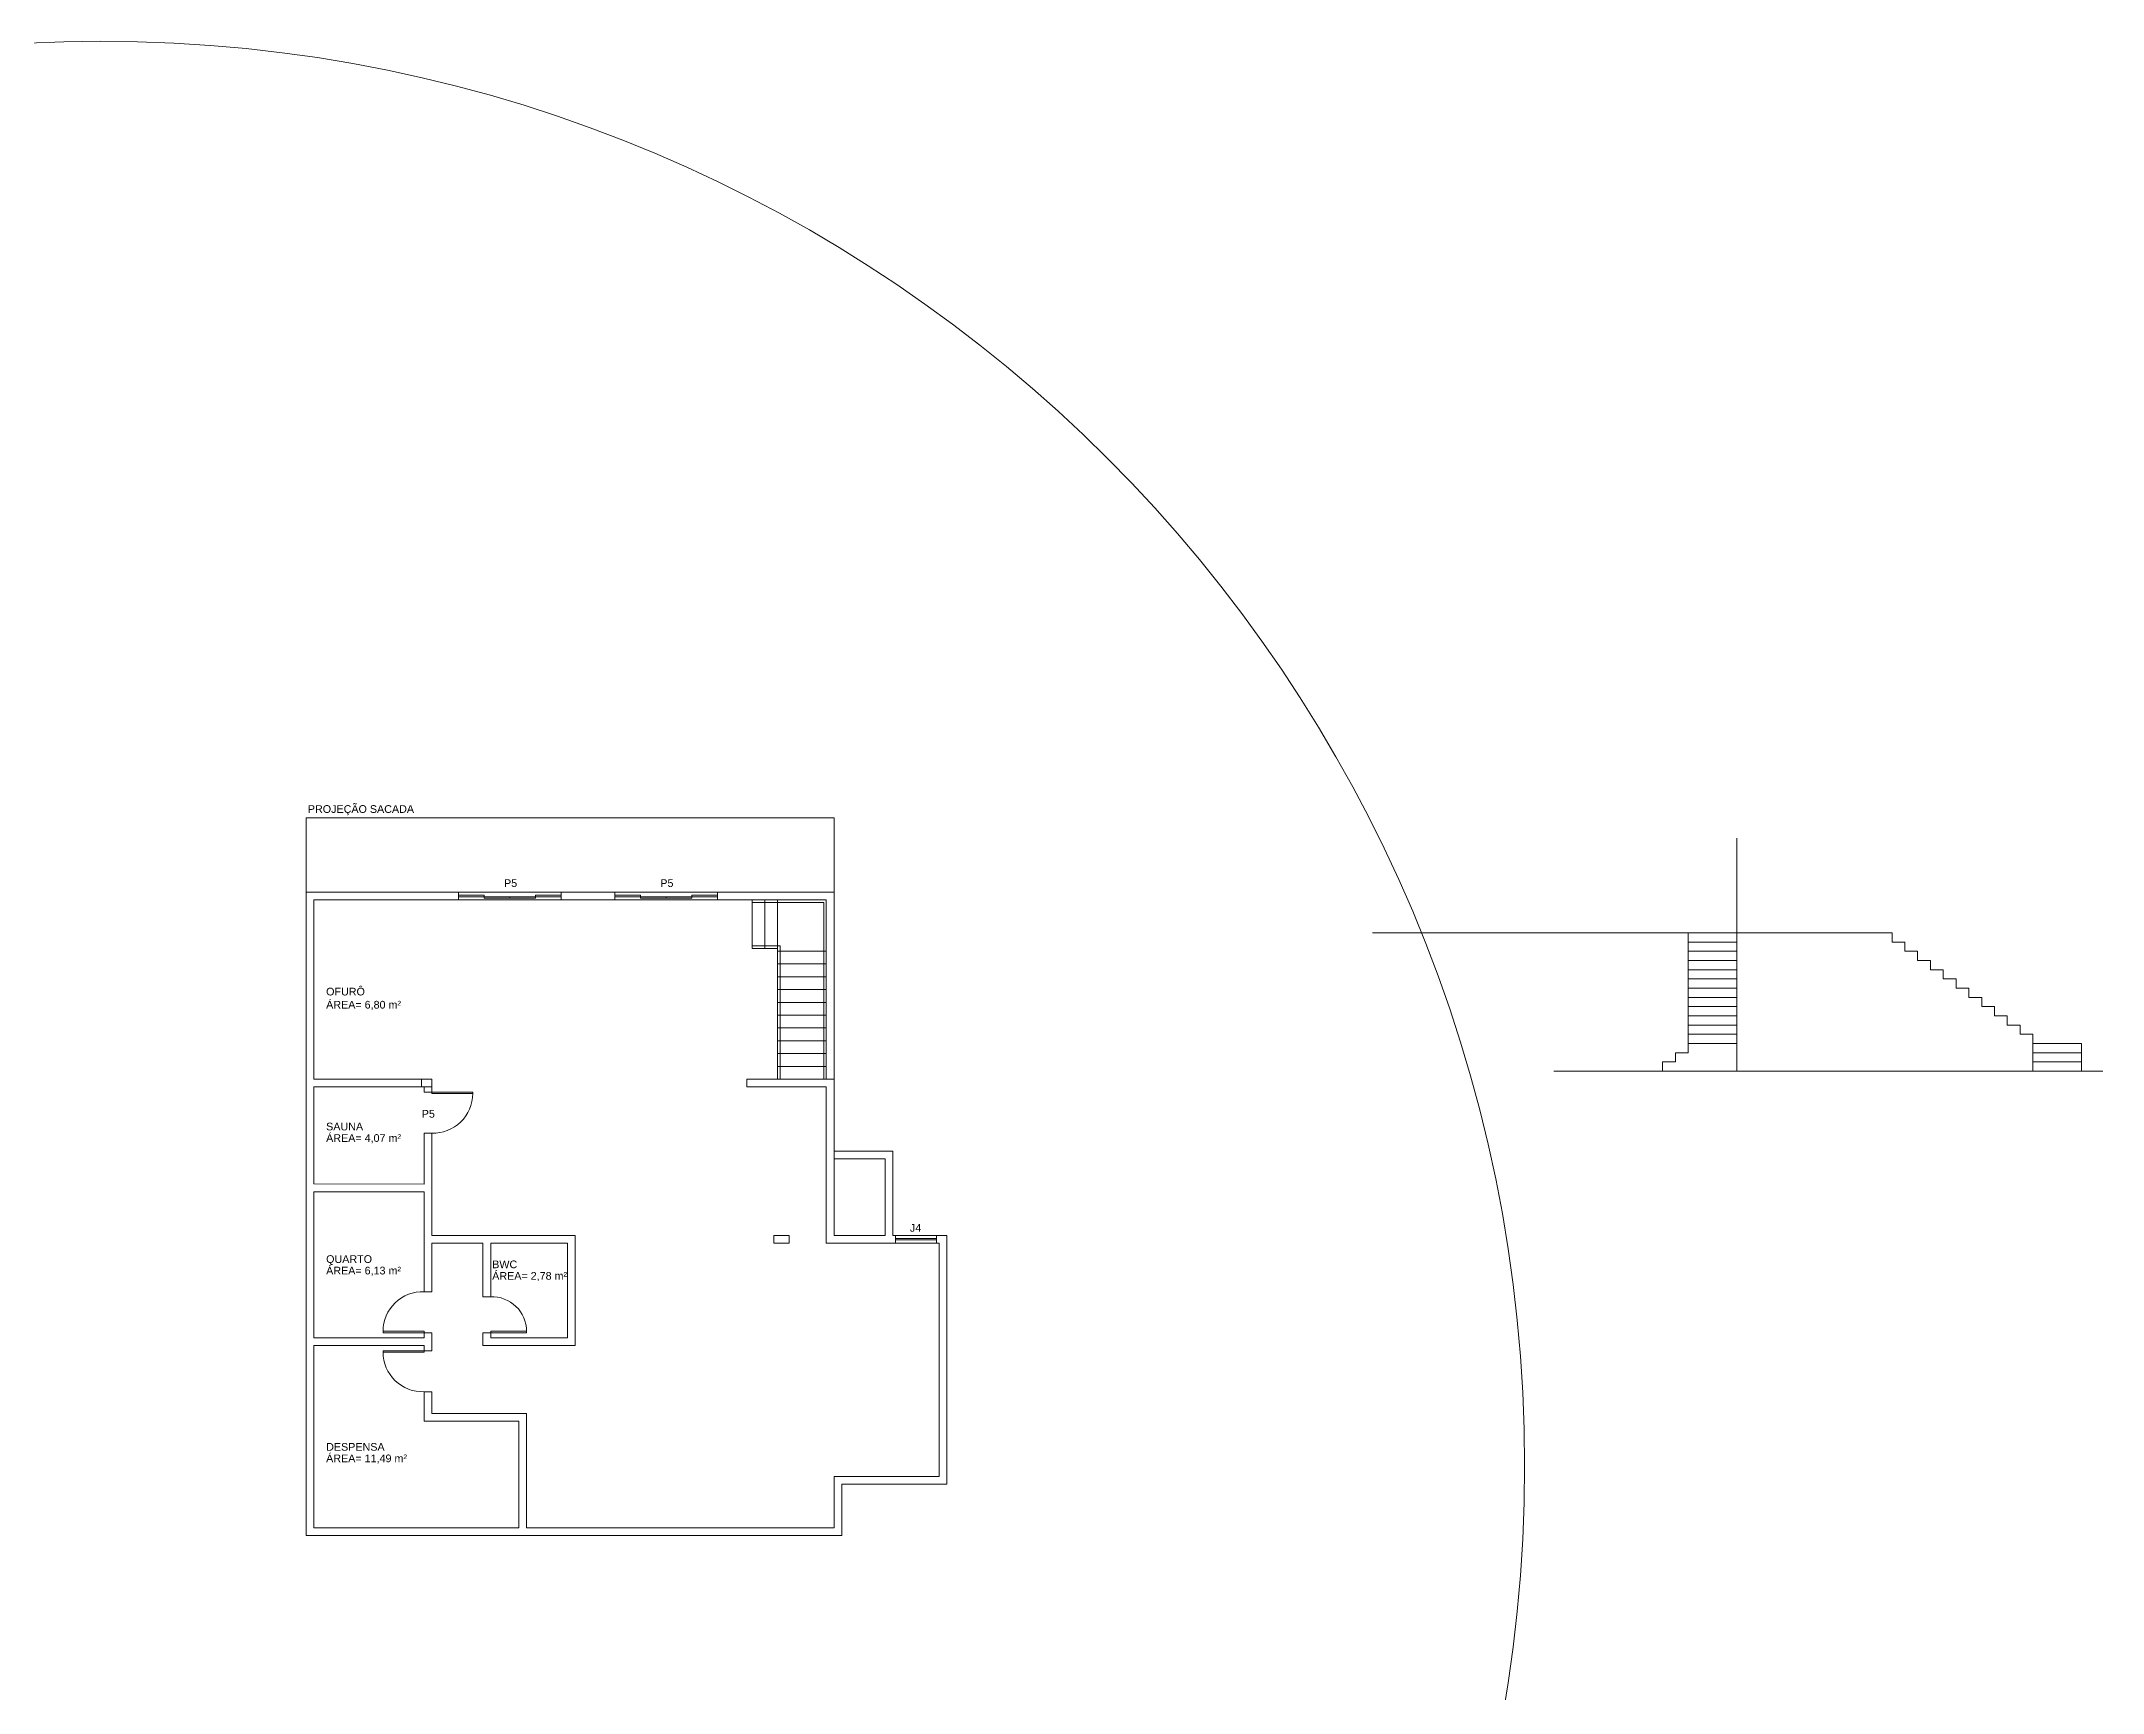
# Model space of a CAD drawing. Header units: millimetres. Extents: x 1206 to 2034, y 106 to 342.
# Drawn here: x 1801.35 to 1841.58, y 224.49 to 256.71 of the extents above; entities that cross this region are included whole.
import ezdxf

# ---------------------------------------------------------------- set-up
doc = ezdxf.new("R2010")
doc.units = ezdxf.units.MM
doc.linetypes.add('ACAD_ISO12W100', pattern=[21, 12, -3, 0, -3, 0, -3])
for name, color, linetype, lineweight in [('AR-ALVENARIA', 7, 'Continuous', 9), ('AR-CARIMBO', 7, 'Continuous', 5), ('AR-ESCADA', 252, 'Continuous', 5), ('AR-ESQUADRIA', 4, 'Continuous', 5), ('AR-PENA_010', 10, 'Continuous', 9), ('AR-PROJEÇÂO_PAV. SUPERIOR', 30, 'ACAD_ISO12W100', 20), ('AR-TXT-AMBIENTE', 174, 'Continuous', 0), ('AR-TXT-ESPECIFICAÇÕES', 174, 'Continuous', 0), ('AR-TXT-ÁREA', 7, 'Continuous', 0)]:
    doc.layers.add(name, color=color, linetype=linetype, lineweight=lineweight)
doc.styles.add('75_TXT 3', font='arial.ttf', dxfattribs={"height": 0.15})
doc.styles.add('ALLEX 1_25', font='arial.ttf', dxfattribs={"height": 0.05})

msp = doc.modelspace()

# ---------------------------------------------------------------- linework, layer by layer
at = {"layer": 'AR-ALVENARIA'}
for p, q in [((1834.4413, 241.1607), (1834.4413, 236.6176)), ((1806.5219, 233.0082), (1806.5219, 240.1107)), ((1806.5219, 240.1107), (1809.4969, 240.1107)), ((1806.6719, 239.9607), (1806.6719, 236.4607)), ((1809.4969, 239.9607), (1806.6719, 239.9607)), ((1809.4969, 240.1107), (1809.4969, 239.9607)), ((1811.4969, 239.9607), (1811.4969, 240.1107)), ((1811.4969, 240.1107), (1812.5469, 240.1107)), ((1812.5469, 239.9607), (1811.4969, 239.9607)), ((1812.5469, 239.9607), (1812.5469, 240.1107)), ((1816.8219, 240.1107), (1814.5469, 240.1107)), ((1816.6719, 239.9607), (1814.5469, 239.9607)), ((1816.6719, 236.4657), (1816.6719, 239.9607)), ((1816.8219, 233.4157), (1816.8219, 240.1107)), ((1827.3279, 239.3176), (1834.4413, 239.3176)), ((1834.4413, 239.3176), (1833.6663, 239.3176)), ((1834.4413, 239.3176), (1837.4682, 239.3176)), ((1830.8686, 236.6176), (1835.409, 236.6176)), ((1835.409, 236.6176), (1841.5808, 236.6176)), ((1808.7719, 236.4607), (1806.6719, 236.4607)), ((1806.6719, 236.3107), (1806.6719, 234.4207)), ((1808.7719, 236.3107), (1806.6719, 236.3107)), ((1808.9719, 236.4607), (1808.7719, 236.4607)), ((1808.7719, 236.4607), (1808.7719, 236.3107)), ((1808.7719, 236.3107), (1808.9719, 236.3107)), ((1808.8219, 236.2107), (1808.8219, 236.3107)), ((1808.9719, 236.2107), (1808.8219, 236.2107)), ((1808.9719, 236.3107), (1808.9719, 236.4607)), ((1808.9719, 236.3107), (1808.9719, 236.2107)), ((1816.8219, 236.4607), (1815.1219, 236.4607)), ((1815.1219, 236.4607), (1815.1219, 236.3157)), ((1815.1219, 236.3157), (1816.6719, 236.3157)), ((1816.6719, 233.2657), (1816.6719, 236.3107)), ((1816.8219, 233.4157), (1816.8219, 236.4607)), ((1808.8219, 235.4107), (1808.8219, 234.4157)), ((1808.9719, 235.4107), (1808.8219, 235.4107)), ((1808.9719, 235.4107), (1808.9719, 233.4157)), ((1817.9719, 235.0607), (1816.8219, 235.0607)), ((1817.9719, 233.4157), (1817.9719, 235.0607)), ((1817.8219, 234.9107), (1816.8219, 234.9107)), ((1817.8219, 233.4157), (1817.8219, 234.9107)), ((1806.5219, 234.4157), (1806.5219, 227.5607)), ((1806.6719, 234.4207), (1808.8219, 234.4157)), ((1806.6719, 234.2657), (1806.6719, 231.4157)), ((1808.8219, 234.2657), (1806.6719, 234.2657)), ((1808.8219, 232.3157), (1808.8219, 234.2657)), ((1811.7719, 233.4157), (1808.9719, 233.4157)), ((1811.7719, 233.4157), (1811.7719, 231.2657)), ((1815.9469, 233.4157), (1815.6469, 233.4157)), ((1815.6469, 233.4157), (1815.6469, 233.2657)), ((1815.9469, 233.4157), (1815.9469, 233.2657)), ((1817.8219, 233.4157), (1816.8219, 233.4157)), ((1817.9719, 233.4157), (1818.0219, 233.4157)), ((1818.0219, 233.4157), (1818.0219, 233.2657)), ((1819.0219, 233.4157), (1818.8219, 233.4157)), ((1818.8219, 233.2657), (1818.8219, 233.4157)), ((1819.0219, 228.5607), (1819.0219, 233.4157)), ((1808.9719, 232.3157), (1808.9719, 233.2657)), ((1808.9719, 233.2657), (1809.9719, 233.2657)), ((1809.9719, 232.2157), (1809.9719, 233.2657)), ((1810.1219, 232.2157), (1810.1219, 233.2657)), ((1810.1219, 233.2657), (1811.6219, 233.2657)), ((1811.6219, 233.2657), (1811.6219, 231.4157)), ((1815.9469, 233.2657), (1815.6469, 233.2657)), ((1818.0219, 233.2657), (1816.6719, 233.2657)), ((1818.8719, 233.2657), (1818.8219, 233.2657)), ((1818.8719, 228.7107), (1818.8719, 233.2657)), ((1808.9719, 232.3157), (1808.8219, 232.3157)), ((1809.9719, 232.2157), (1810.1219, 232.2157)), ((1806.6719, 231.4157), (1808.0594, 231.4157)), ((1806.6719, 231.4157), (1808.8219, 231.4157)), ((1808.8219, 231.4157), (1808.8219, 231.5157)), ((1808.8219, 231.5157), (1808.9719, 231.5157)), ((1808.9719, 231.4157), (1808.9719, 231.5157)), ((1808.9719, 231.5157), (1808.9719, 231.1657)), ((1809.9719, 231.2657), (1809.9719, 231.5157)), ((1810.1219, 231.5157), (1809.9719, 231.5157)), ((1810.1219, 231.4157), (1810.1219, 231.5157)), ((1810.1219, 231.4157), (1810.1219, 231.5157)), ((1811.6219, 231.4157), (1810.1219, 231.4157)), ((1806.6719, 231.2657), (1806.6719, 227.7107)), ((1808.8219, 231.2657), (1806.6719, 231.2657)), ((1808.8219, 231.2657), (1808.8219, 231.1657)), ((1808.8219, 231.1657), (1808.9719, 231.1657)), ((1811.7719, 231.2657), (1809.9719, 231.2657)), ((1808.8219, 230.3657), (1808.8219, 229.7907)), ((1808.8219, 230.3657), (1808.9719, 230.3657)), ((1808.9719, 230.3657), (1808.9719, 229.9407)), ((1808.8219, 229.7907), (1810.6719, 229.7907)), ((1808.9719, 229.9407), (1810.8219, 229.9407)), ((1810.6719, 229.7907), (1810.6719, 227.7107)), ((1810.8219, 229.9407), (1810.8219, 227.7107)), ((1816.8219, 228.7107), (1818.8719, 228.7107)), ((1816.8219, 228.7107), (1816.8219, 227.7107)), ((1816.9719, 228.5607), (1819.0219, 228.5607)), ((1816.9719, 228.5607), (1816.9719, 227.5607)), ((1806.6719, 227.7107), (1810.6719, 227.7107)), ((1810.8219, 227.7107), (1816.8219, 227.7107)), ((1806.5219, 227.5607), (1816.9719, 227.5607))]:
    msp.add_line(p, q, dxfattribs=at)
at = {"layer": 'AR-CARIMBO'}
msp.add_line((1814.5469, 239.9607), (1814.5469, 240.1107), dxfattribs=at)
at = {"layer": 'AR-ESCADA'}
for p, q in [((1815.2219, 239.0107), (1815.2219, 239.9607)), ((1816.6219, 239.9107), (1815.2219, 239.9107)), ((1815.4719, 239.0107), (1815.4719, 239.9607)), ((1815.7219, 238.9607), (1815.7219, 239.9607)), ((1816.6219, 236.4607), (1816.6219, 239.9107)), ((1815.7719, 239.0607), (1815.2219, 239.0607)), ((1815.7219, 239.0107), (1815.2219, 239.0107)), ((1815.7219, 239.0107), (1815.7219, 236.4607)), ((1815.7719, 239.0607), (1815.7719, 236.4607)), ((1833.4913, 239.1376), (1833.4913, 239.3176)), ((1834.4413, 239.1376), (1833.4913, 239.1376)), ((1833.4913, 238.9576), (1833.4913, 239.1376)), ((1837.4682, 239.1376), (1837.4682, 239.3176)), ((1837.4682, 239.1376), (1837.7182, 239.1376)), ((1837.7182, 239.1376), (1837.7182, 238.9576)), ((1815.7219, 238.9607), (1816.6719, 238.9607)), ((1815.7219, 238.7107), (1816.6719, 238.7107)), ((1834.4413, 238.9576), (1833.4913, 238.9576)), ((1833.4913, 238.7776), (1833.4913, 238.9576)), ((1834.4413, 238.7776), (1833.4913, 238.7776)), ((1833.4913, 238.5976), (1833.4913, 238.7776)), ((1834.4413, 238.5976), (1833.4913, 238.5976)), ((1833.4913, 238.4176), (1833.4913, 238.5976)), ((1837.7182, 238.9576), (1837.9682, 238.9576)), ((1837.9682, 238.9576), (1837.9682, 238.7776)), ((1837.9682, 238.7776), (1838.2182, 238.7776)), ((1838.2182, 238.7776), (1838.2182, 238.5976)), ((1838.2182, 238.5976), (1838.4682, 238.5976)), ((1838.4682, 238.5976), (1838.4682, 238.4176)), ((1815.7219, 238.4607), (1816.6719, 238.4607)), ((1815.7219, 238.2107), (1816.6719, 238.2107)), ((1834.4413, 238.4176), (1833.4913, 238.4176)), ((1833.4913, 238.2376), (1833.4913, 238.4176)), ((1834.4413, 238.2376), (1833.4913, 238.2376)), ((1833.4913, 238.0576), (1833.4913, 238.2376)), ((1838.4682, 238.4176), (1838.7182, 238.4176)), ((1838.7182, 238.4176), (1838.7182, 238.2376)), ((1838.7182, 238.2376), (1838.9682, 238.2376)), ((1838.9682, 238.2376), (1838.9682, 238.0576)), ((1815.7219, 237.9607), (1816.6719, 237.9607)), ((1834.4413, 238.0576), (1833.4913, 238.0576)), ((1833.4913, 237.8776), (1833.4913, 238.0576)), ((1834.4413, 237.8776), (1833.4913, 237.8776)), ((1833.4913, 237.6976), (1833.4913, 237.8776)), ((1838.9682, 238.0576), (1839.2182, 238.0576)), ((1839.2182, 238.0576), (1839.2182, 237.8776)), ((1839.2182, 237.8776), (1839.4682, 237.8776)), ((1839.4682, 237.8776), (1839.4682, 237.6976)), ((1815.7219, 237.7107), (1816.6719, 237.7107)), ((1815.7219, 237.4607), (1816.6719, 237.4607)), ((1834.4413, 237.6976), (1833.4913, 237.6976)), ((1833.4913, 237.5176), (1833.4913, 237.6976)), ((1834.4413, 237.5176), (1833.4913, 237.5176)), ((1833.4913, 237.3376), (1833.4913, 237.5176)), ((1839.4682, 237.6976), (1839.7182, 237.6976)), ((1839.7182, 237.6976), (1839.7182, 237.5176)), ((1839.7182, 237.5176), (1839.9682, 237.5176)), ((1839.9682, 237.5176), (1839.9682, 237.3376)), ((1815.7219, 237.2107), (1816.6719, 237.2107)), ((1815.7219, 236.9607), (1816.6719, 236.9607)), ((1833.4913, 236.9776), (1833.2413, 236.9776)), ((1833.2413, 236.9776), (1833.2413, 236.7976)), ((1834.4413, 237.3376), (1833.4913, 237.3376)), ((1833.4913, 237.1576), (1833.4913, 237.3376)), ((1834.4413, 237.1576), (1833.4913, 237.1576)), ((1833.4913, 237.1576), (1833.4913, 236.9776)), ((1839.9682, 237.3376), (1840.2182, 237.3376)), ((1840.2182, 237.3376), (1840.2182, 237.1576)), ((1840.2182, 237.1576), (1841.1682, 237.1576)), ((1840.2182, 236.9776), (1840.2182, 237.1576)), ((1841.1682, 236.9776), (1840.2182, 236.9776)), ((1840.2182, 236.7976), (1840.2182, 236.9776)), ((1841.1682, 237.1576), (1841.1682, 236.9776)), ((1841.1682, 236.9776), (1841.1682, 236.7976)), ((1815.7219, 236.7107), (1816.6719, 236.7107)), ((1833.2413, 236.7976), (1832.9913, 236.7976)), ((1832.9913, 236.7976), (1832.9913, 236.6176)), ((1841.1682, 236.7976), (1840.2182, 236.7976)), ((1840.2182, 236.6176), (1840.2182, 236.7976)), ((1841.1682, 236.7976), (1841.1682, 236.6176)), ((1815.7219, 236.4607), (1816.6719, 236.4607))]:
    msp.add_line(p, q, dxfattribs=at)
at = {"layer": 'AR-ESQUADRIA'}
for p, q in [((1809.4969, 240.1107), (1811.4969, 240.1107)), ((1809.9969, 240.0507), (1809.4969, 240.0507)), ((1811.4969, 240.0207), (1809.4969, 240.0207)), ((1811.4969, 239.9607), (1809.4969, 239.9607)), ((1809.9969, 239.9907), (1809.9969, 240.0507)), ((1810.9969, 239.9907), (1809.9969, 239.9907)), ((1810.4969, 240.0207), (1810.4969, 239.9907)), ((1811.4969, 240.0507), (1810.9969, 240.0507)), ((1810.9969, 240.0507), (1810.9969, 239.9907)), ((1812.5469, 240.1107), (1814.5469, 240.1107)), ((1813.0469, 240.0507), (1812.5469, 240.0507)), ((1814.5469, 240.0207), (1812.5469, 240.0207)), ((1814.5469, 239.9607), (1812.5469, 239.9607)), ((1813.0469, 239.9907), (1813.0469, 240.0507)), ((1814.0469, 239.9907), (1813.0469, 239.9907)), ((1813.5469, 240.0207), (1813.5469, 239.9907)), ((1814.5469, 240.0507), (1814.0469, 240.0507)), ((1814.0469, 240.0507), (1814.0469, 239.9907)), ((1818.0219, 233.4157), (1818.8219, 233.4157)), ((1818.8219, 233.3557), (1818.0219, 233.3557)), ((1818.8219, 233.3257), (1818.0219, 233.3257)), ((1818.8219, 233.2657), (1818.0219, 233.2657))]:
    msp.add_line(p, q, dxfattribs=at)
for points in [[(1809.7719, 236.1807), (1809.7719, 236.2107), (1808.9719, 236.2107), (1808.9719, 236.1807)], [(1808.0219, 231.5457), (1808.0219, 231.5157), (1808.8219, 231.5157), (1808.8219, 231.5457)], [(1810.1219, 231.5457), (1810.8219, 231.5457), (1810.8219, 231.5157), (1810.1219, 231.5157)], [(1808.0219, 231.1357), (1808.0219, 231.1657), (1808.8219, 231.1657), (1808.8219, 231.1357)]]:
    msp.add_lwpolyline(points, close=True, dxfattribs=at)
for centre, radius, start, end in [((1809.0013, 236.1807), 0.7706, 267.81062, 0), ((1808.7924, 231.5457), 0.7706, 87.81062, 180), ((1810.1512, 231.5457), 0.6706, 0, 92.5089), ((1808.7924, 231.1357), 0.7706, 180, 272.18938)]:
    msp.add_arc(centre, radius, start, end, dxfattribs=at)
at = {"layer": 'AR-PENA_010'}
msp.add_circle((1802.5104, 228.9208), 27.7888, dxfattribs=at)
at = {"layer": 'AR-PROJEÇÂO_PAV. SUPERIOR'}
for p, q in [((1806.5219, 241.5607), (1816.8219, 241.5607)), ((1806.5219, 240.1107), (1806.5219, 241.5607)), ((1816.8219, 240.1107), (1816.8219, 241.5607))]:
    msp.add_line(p, q, dxfattribs=at)

# ---------------------------------------------------------------- texts
at = {"layer": 'AR-PROJEÇÂO_PAV. SUPERIOR', "insert": (1806.5538, 241.8072), "char_height": 0.15, "attachment_point": 1, "style": '75_TXT 3'}
msp.add_mtext_dynamic_manual_height_columns('PROJEÇÃO SACADA', width=14.364558, gutter_width=10, heights=[0], dxfattribs=at)
at = {"layer": 'AR-TXT-AMBIENTE', "char_height": 0.15, "attachment_point": 1, "style": '75_TXT 3'}
for s, insert in [('\\pxt7;OFURÔ', (1806.9108, 238.2458)), ('\\pxt7;SAUNA', (1806.9108, 235.6133)), ('\\pxt7;QUARTO', (1806.9108, 233.0276)), ('\\pxt7;BWC', (1810.1514, 232.9248)), ('\\pxt7;DESPENSA', (1806.9108, 229.3644))]:
    msp.add_mtext_dynamic_manual_height_columns(s, width=14.364558, gutter_width=10, heights=[0], dxfattribs=dict(at, insert=insert))
at = {"layer": 'AR-TXT-ESPECIFICAÇÕES', "color": 7, "style": 'ALLEX 1_25'}
for s, p in [('P5', (1810.382, 240.2116)), ('P5', (1813.432, 240.2116)), ('P5', (1808.7765, 235.7116)), ('J4', (1818.3028, 233.4864))]:
    msp.add_text(s, height=0.15, dxfattribs=at).set_placement(p)
at = {"layer": 'AR-TXT-ÁREA', "char_height": 0.15, "attachment_point": 1, "style": '75_TXT 3'}
for s, insert in [('ÁREA= 6,80 m²', (1806.9108, 237.9899)), ('ÁREA= 4,07 m²', (1806.9108, 235.389)), ('ÁREA= 6,13 m²', (1806.9108, 232.8033)), ('ÁREA= 2,78 m²', (1810.1514, 232.7004)), ('ÁREA= 11,49 m²', (1806.9108, 229.1401))]:
    msp.add_mtext_dynamic_manual_height_columns(s, width=14.364558, gutter_width=10, heights=[0], dxfattribs=dict(at, insert=insert))

doc.saveas('drawing.dxf')
